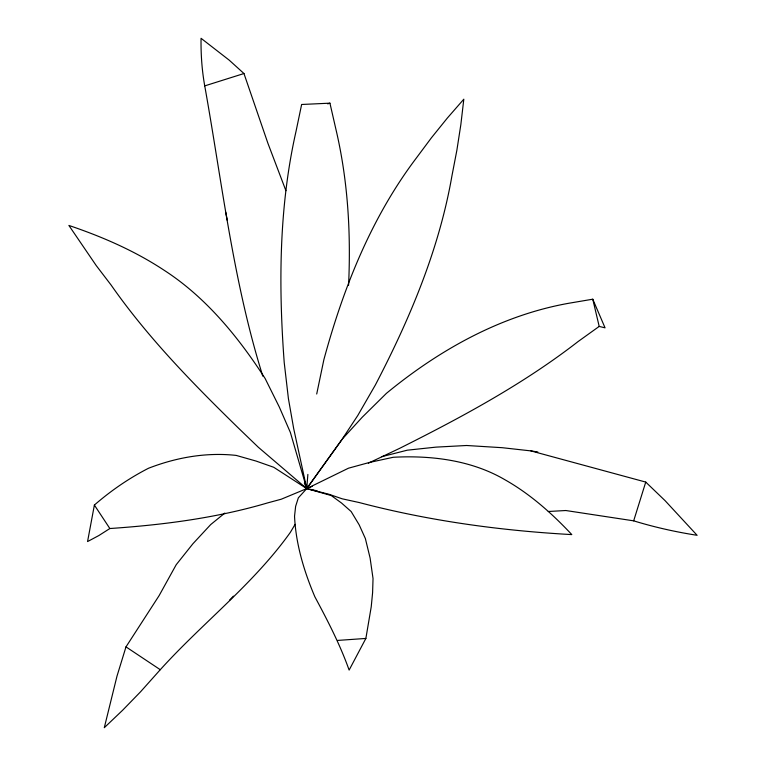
<?xml version="1.0" encoding="UTF-8"?>
<svg xmlns="http://www.w3.org/2000/svg" width="766" height="766" viewBox="0 0 766 766"><rect width="100%" height="100%" fill="white"/><g stroke="black" fill="none" stroke-linecap="round" stroke-linejoin="round"><path stroke-width="1.15" d="M348.568 285.316C351.02 233.017 347.936 180.489 335.948 129.425L329.935 103.171L301.632 104.482L296.04 131.283C278.901 207.011 278.479 285.431 284.215 362.519L288.409 398.588L293.704 428.692L306.726 488.612L298.338 497.862L295.638 506.297L294.537 516.227C295.82 544.052 304.025 571.283 314.864 596.791C327.656 620.632 340.056 644.541 349.124 670.087L365.87 638.442L371.232 606.796L372.592 592.731L373.032 578.569L370.112 558.088L365.363 538.546L359.158 524.806L351.144 511.525L341.569 503.061L331.257 495.545L306.726 488.612L273.73 467.279L256.083 461.065L236.158 455.406C206.265 452.141 176.4 457.436 148.508 468.256C129.023 478.233 110.898 490.7 94.381 505.053L87.563 541.572L98.843 535.549L109.854 528.53C163.081 524.892 216.165 518.084 267.487 502.936L281.237 499.221L312.164 486.353M307.875 474.403L306.726 488.612L328.92 494.252L342.191 498.81L359.302 502.563C428.797 520.842 500.131 530.618 571.809 534.601C552.008 513.459 530.091 493.955 504.765 479.65C471.396 460.175 431.335 455.253 393.284 457.264L369.471 462.444L348.473 468.198L306.726 488.612L258.324 447.248L238.973 428.596C193.109 383.804 147.848 337.691 111.051 284.981L96.219 265.553L68.892 225.443C102.204 236.704 134.72 250.827 164.144 270.264C205.987 297.332 238.303 336.992 265.122 378.481L279.312 407.033L290.381 432.484L306.726 488.612L341.521 440.153L357.808 415.45L375.359 384.992C409.724 319.096 439.081 249.572 451.911 176.008L456.871 150.26L460.845 124.628L463.813 99.197L447.373 118.021L431.44 137.775L416.062 158.409C371.156 217.898 343.254 288.227 323.865 359.704L316.712 394.011M307.013 486.266L306.726 488.612L304.38 483.116M548.284 511.497L565.815 510.52L633.673 520.842L645.748 482.082L530.886 450.896L502.218 447.698L466.609 445.496L436.046 447.124L407.273 450.188L381.64 456.699M307.463 486.353L306.726 488.612L341.914 439.579M224.821 513.086L210.698 524.576L192.888 543.783L176.199 564.724L159.117 595.622L125.988 646.877L116.997 676.119L104.291 727.7L122.608 710.254L140.542 691.803L160.276 669.704C202.492 622.969 253.623 583.922 290.352 532.351L295.111 524.346M342.421 438.908L362.251 417.211L386.428 393.341C439.272 349.861 500.993 315.295 568.975 303.231L592.769 299.2L605.054 327.838L599.194 326.421L592.769 299.2M229.522 600.228L233.419 596.149M599.194 326.421L578.024 341.607C523.063 384.254 461.458 417.374 399.431 448.445L368.35 463.191M327.724 103.879L329.935 103.171M262.757 376.125L260.967 370.227C232.72 277.57 221.757 180.929 204.733 85.888L243.961 73.536L267.889 143.232L285.919 190.705M337.605 640.424L365.87 638.442M530.886 450.896L537.837 451.978M310.163 489.35L317.028 490.815M633.673 520.842C654.432 527.2 675.66 531.958 697.108 535.3L665.089 500.667L645.748 482.082M125.988 646.877L160.276 669.704M243.961 73.536L229.206 60.15L201.056 38.3C200.816 54.233 201.927 70.194 204.733 85.888M94.381 505.053L109.854 528.53M225.692 212.105L227.291 220.369"/></g></svg>
